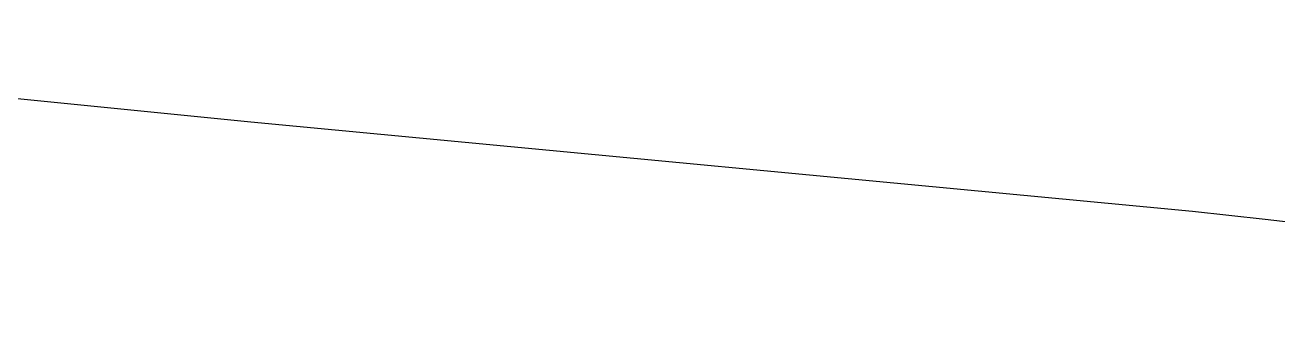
# Model space of a CAD drawing. Header units: millimetres. Extents: x 0 to 2223279, y 0 to 470063.
# Drawn here: x 2220811 to 2221440, y 469846 to 470000 of the extents above; entities that cross this region are included whole.
import ezdxf

# ---------------------------------------------------------------- set-up
doc = ezdxf.new("R2010")
doc.units = ezdxf.units.MM
doc.layers.add('P', color=94, linetype='Continuous')

msp = doc.modelspace()

# ---------------------------------------------------------------- linework, layer by layer
at = {"layer": 'P', "linetype": 'Continuous'}
msp.add_lwpolyline([(2220439.23, 469999.87), (2220924.46, 469951.33), (2221397.1, 469906.41), (2221433.52, 469902.46), (2221922.28, 469845.73)], dxfattribs=at)

doc.saveas('drawing.dxf')
